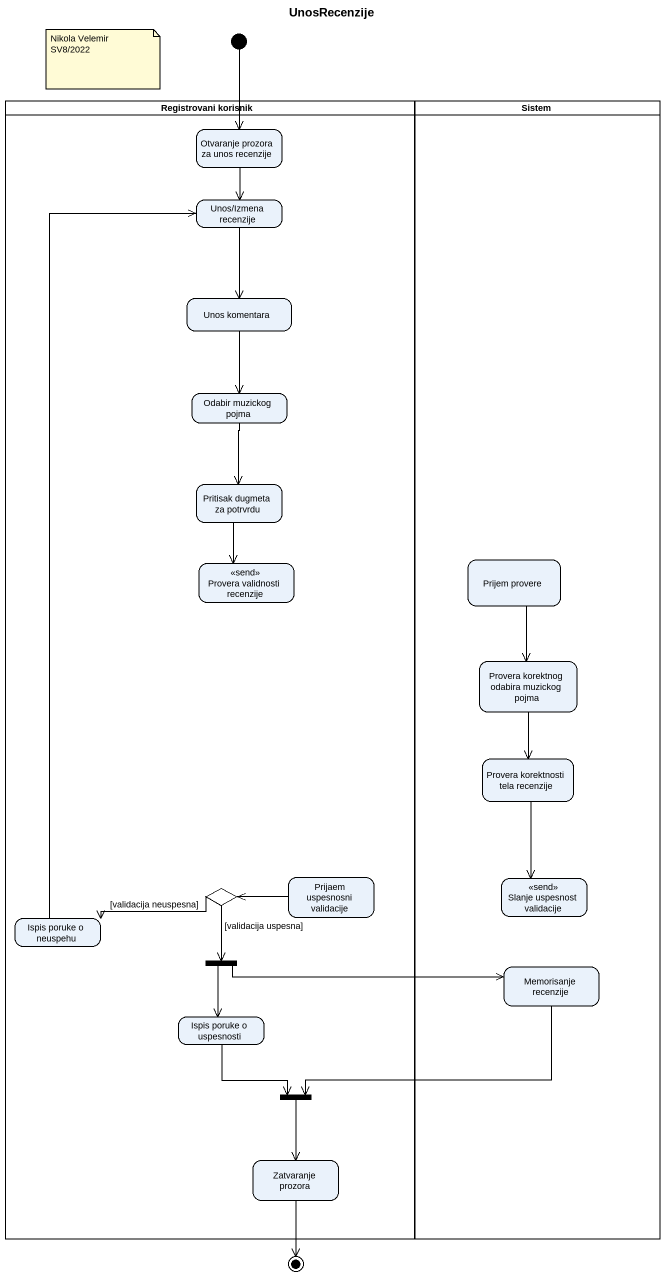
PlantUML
@startuml
title UnosRecenzije
hide empty description
state initial1 <<start>>
state "Registrovani korisnik" as Registrovani_korisnik <<partition>> {
  state "Otvaranje prozora za unos recenzije" as Otvaranje_prozora_za_unos
  state "Unos/Izmena recenzije" as Unos_Izmena_recenzije
  state "Unos komentara" as Unos_komentara
  state "Odabir muzickog pojma" as Odabir_muzickog_pojma
  state "Pritisak dugmeta za potrvrdu" as Pritisak_dugmeta_za_potrvrdu
  state "Provera validnosti recenzije" as Provera_validnosti_recenzije <<send>>
  state choice1 <<choice>>
  state "Prijaem uspesnosni validacije" as Prijaem_uspesnosni
  state "Ispis poruke o neuspehu" as Ispis_poruke_o_neuspehu
  state fork1 <<fork>>
  state "Ispis poruke o uspesnosti" as Ispis_poruke_o_uspesnosti
  state fork2 <<join>>
  state "Zatvaranje prozora" as Zatvaranje_prozora
}
state Sistem <<partition>> {
  state "Prijem provere" as Prijem_provere
  state "Provera korektnog odabira muzickog pojma" as Provera_korektnog_odabira
  state "Provera korektnosti tela recenzije" as Provera_korektnosti_tela
  state "Slanje uspesnost validacije" as Slanje_uspesnost_validacije <<send>>
  state "Memorisanje recenzije" as Memorisanje_recenzije
}
state final1 <<end>>
initial1 --> Otvaranje_prozora_za_unos
Otvaranje_prozora_za_unos --> Unos_Izmena_recenzije
Unos_Izmena_recenzije --> Unos_komentara
Unos_komentara --> Odabir_muzickog_pojma
Odabir_muzickog_pojma --> Pritisak_dugmeta_za_potrvrdu
Pritisak_dugmeta_za_potrvrdu --> Provera_validnosti_recenzije
Prijem_provere --> Provera_korektnog_odabira
Provera_korektnog_odabira --> Provera_korektnosti_tela
Provera_korektnosti_tela --> Slanje_uspesnost_validacije
choice1 -left-> Ispis_poruke_o_neuspehu : [validacija neuspesna]
choice1 --> fork1 : [validacija uspesna]
Prijaem_uspesnosni -left-> choice1
Ispis_poruke_o_neuspehu -up-> Unos_Izmena_recenzije
fork1 -right-> Memorisanje_recenzije
fork1 --> Ispis_poruke_o_uspesnosti
Memorisanje_recenzije -left-> fork2
Ispis_poruke_o_uspesnosti --> fork2
fork2 --> Zatvaranje_prozora
Zatvaranje_prozora --> final1
note as N1
  Nikola Velemir SV8/2022
end note
@enduml
